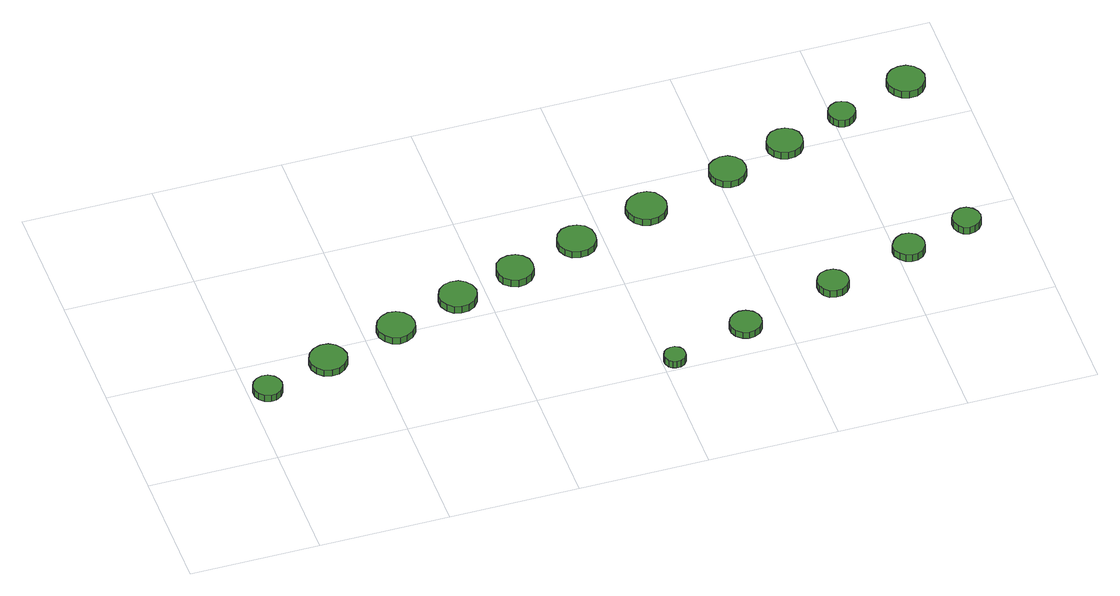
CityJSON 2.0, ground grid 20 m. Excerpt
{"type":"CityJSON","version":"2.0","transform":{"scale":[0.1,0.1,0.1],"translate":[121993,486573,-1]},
"CityObjects":{
"tree1":{"type":"SolitaryVegetationObject","attributes":{"function":"something"},"geometry":[{"type":"MultiSurface","lod":"1","boundaries":[[[0,1,2,3,4,5,6,7,8,9,10,11,12,13,14]],[[15,16,17,18,19,20,21,22,23,24,25,26,27,28,29]],[[0,29,28,1]],[[1,28,27,2]],[[2,27,26,3]],[[3,26,25,4]],[[4,25,24,5]],[[5,24,23,6]],[[6,23,22,7]],[[7,22,21,8]],[[8,21,20,9]],[[9,20,19,10]],[[10,19,18,11]],[[11,18,17,12]],[[12,17,16,13]],[[13,16,15,14]],[[14,15,29,0]]]}]},
"tree2":{"type":"SolitaryVegetationObject","attributes":{"function":"something"},"geometry":[{"type":"MultiSurface","lod":"1","boundaries":[[[30,31,32,33,34,35,36,37,38,39,40,41,42,43,44]],[[45,46,47,48,49,50,51,52,53,54,55,56,57,58,59]],[[30,59,58,31]],[[31,58,57,32]],[[32,57,56,33]],[[33,56,55,34]],[[34,55,54,35]],[[35,54,53,36]],[[36,53,52,37]],[[37,52,51,38]],[[38,51,50,39]],[[39,50,49,40]],[[40,49,48,41]],[[41,48,47,42]],[[42,47,46,43]],[[43,46,45,44]],[[44,45,59,30]]]}]},
"tree3":{"type":"SolitaryVegetationObject","attributes":{"function":"something"},"geometry":[{"type":"MultiSurface","lod":"1","boundaries":[[[60,61,62,63,64,65,66,67,68,69,70,71,72,73,74]],[[75,76,77,78,79,80,81,82,83,84,85,86,87,88,89]],[[60,89,88,61]],[[61,88,87,62]],[[62,87,86,63]],[[63,86,85,64]],[[64,85,84,65]],[[65,84,83,66]],[[66,83,82,67]],[[67,82,81,68]],[[68,81,80,69]],[[69,80,79,70]],[[70,79,78,71]],[[71,78,77,72]],[[72,77,76,73]],[[73,76,75,74]],[[74,75,89,60]]]}]},
"tree4":{"type":"SolitaryVegetationObject","attributes":{"function":"something"},"geometry":[{"type":"MultiSurface","lod":"1","boundaries":[[[90,91,92,93,94,95,96,97,98,99,100,101,102,103,104]],[[105,106,107,108,109,110,111,112,113,114,115,116,117,118,119]],[[90,119,118,91]],[[91,118,117,92]],[[92,117,116,93]],[[93,116,115,94]],[[94,115,114,95]],[[95,114,113,96]],[[96,113,112,97]],[[97,112,111,98]],[[98,111,110,99]],[[99,110,109,100]],[[100,109,108,101]],[[101,108,107,102]],[[102,107,106,103]],[[103,106,105,104]],[[104,105,119,90]]]}]},
"tree5":{"type":"SolitaryVegetationObject","attributes":{"function":"something"},"geometry":[{"type":"MultiSurface","lod":"1","boundaries":[[[120,121,122,123,124,125,126,127,128,129,130,131,132,133,134]],[[135,136,137,138,139,140,141,142,143,144,145,146,147,148,149]],[[120,149,148,121]],[[121,148,147,122]],[[122,147,146,123]],[[123,146,145,124]],[[124,145,144,125]],[[125,144,143,126]],[[126,143,142,127]],[[127,142,141,128]],[[128,141,140,129]],[[129,140,139,130]],[[130,139,138,131]],[[131,138,137,132]],[[132,137,136,133]],[[133,136,135,134]],[[134,135,149,120]]]}]},
"tree6":{"type":"SolitaryVegetationObject","attributes":{"function":"something"},"geometry":[{"type":"MultiSurface","lod":"1","boundaries":[[[150,151,152,153,154,155,156,157,158,159,160,161,162,163,164]],[[165,166,167,168,169,170,171,172,173,174,175,176,177,178,179]],[[150,179,178,151]],[[151,178,177,152]],[[152,177,176,153]],[[153,176,175,154]],[[154,175,174,155]],[[155,174,173,156]],[[156,173,172,157]],[[157,172,171,158]],[[158,171,170,159]],[[159,170,169,160]],[[160,169,168,161]],[[161,168,167,162]],[[162,167,166,163]],[[163,166,165,164]],[[164,165,179,150]]]}]},
"tree7":{"type":"SolitaryVegetationObject","attributes":{"function":"something"},"geometry":[{"type":"MultiSurface","lod":"1","boundaries":[[[180,181,182,183,184,185,186,187,188,189,190,191,192,193,194]],[[195,196,197,198,199,200,201,202,203,204,205,206,207,208,209]],[[180,209,208,181]],[[181,208,207,182]],[[182,207,206,183]],[[183,206,205,184]],[[184,205,204,185]],[[185,204,203,186]],[[186,203,202,187]],[[187,202,201,188]],[[188,201,200,189]],[[189,200,199,190]],[[190,199,198,191]],[[191,198,197,192]],[[192,197,196,193]],[[193,196,195,194]],[[194,195,209,180]]]}]},
"tree8":{"type":"SolitaryVegetationObject","attributes":{"function":"something"},"geometry":[{"type":"MultiSurface","lod":"1","boundaries":[[[210,211,212,213,214,215,216,217,218,219,220,221,222,223,224]],[[225,226,227,228,229,230,231,232,233,234,235,236,237,238,239]],[[210,239,238,211]],[[211,238,237,212]],[[212,237,236,213]],[[213,236,235,214]],[[214,235,234,215]],[[215,234,233,216]],[[216,233,232,217]],[[217,232,231,218]],[[218,231,230,219]],[[219,230,229,220]],[[220,229,228,221]],[[221,228,227,222]],[[222,227,226,223]],[[223,226,225,224]],[[224,225,239,210]]]}]},
"tree9":{"type":"SolitaryVegetationObject","attributes":{"function":"something"},"geometry":[{"type":"MultiSurface","lod":"1","boundaries":[[[240,241,242,243,244,245,246,247,248,249,250,251,252,253,254]],[[255,256,257,258,259,260,261,262,263,264,265,266,267,268,269]],[[240,269,268,241]],[[241,268,267,242]],[[242,267,266,243]],[[243,266,265,244]],[[244,265,264,245]],[[245,264,263,246]],[[246,263,262,247]],[[247,262,261,248]],[[248,261,260,249]],[[249,260,259,250]],[[250,259,258,251]],[[251,258,257,252]],[[252,257,256,253]],[[253,256,255,254]],[[254,255,269,240]]]}]},
"tree10":{"type":"SolitaryVegetationObject","attributes":{"function":"something"},"geometry":[{"type":"MultiSurface","lod":"1","boundaries":[[[270,271,272,273,274,275,276,277,278,279,280,281,282,283,284]],[[285,286,287,288,289,290,291,292,293,294,295,296,297,298,299]],[[270,299,298,271]],[[271,298,297,272]],[[272,297,296,273]],[[273,296,295,274]],[[274,295,294,275]],[[275,294,293,276]],[[276,293,292,277]],[[277,292,291,278]],[[278,291,290,279]],[[279,290,289,280]],[[280,289,288,281]],[[281,288,287,282]],[[282,287,286,283]],[[283,286,285,284]],[[284,285,299,270]]]}]},
"tree11":{"type":"SolitaryVegetationObject","attributes":{"function":"something"},"geometry":[{"type":"MultiSurface","lod":"1","boundaries":[[[300,301,302,303,304,305,306,307,308,309,310,311,312,313,314]],[[315,316,317,318,319,320,321,322,323,324,325,326,327,328,329]],[[300,329,328,301]],[[301,328,327,302]],[[302,327,326,303]],[[303,326,325,304]],[[304,325,324,305]],[[305,324,323,306]],[[306,323,322,307]],[[307,322,321,308]],[[308,321,320,309]],[[309,320,319,310]],[[310,319,318,311]],[[311,318,317,312]],[[312,317,316,313]],[[313,316,315,314]],[[314,315,329,300]]]}]},
"tree12":{"type":"SolitaryVegetationObject","attributes":{"function":"something"},"geometry":[{"type":"MultiSurface","lod":"1","boundaries":[[[330,331,332,333,334,335,336,337,338,339,340,341,342,343,344]],[[345,346,347,348,349,350,351,352,353,354,355,356,357,358,359]],[[330,359,358,331]],[[331,358,357,332]],[[332,357,356,333]],[[333,356,355,334]],[[334,355,354,335]],[[335,354,353,336]],[[336,353,352,337]],[[337,352,351,338]],[[338,351,350,339]],[[339,350,349,340]],[[340,349,348,341]],[[341,348,347,342]],[[342,347,346,343]],[[343,346,345,344]],[[344,345,359,330]]]}]},
"tree13":{"type":"SolitaryVegetationObject","attributes":{"function":"something"},"geometry":[{"type":"MultiSurface","lod":"1","boundaries":[[[360,361,362,363,364,365,366,367,368,369,370,371,372,373,374]],[[375,376,377,378,379,380,381,382,383,384,385,386,387,388,389]],[[360,389,388,361]],[[361,388,387,362]],[[362,387,386,363]],[[363,386,385,364]],[[364,385,384,365]],[[365,384,383,366]],[[366,383,382,367]],[[367,382,381,368]],[[368,381,380,369]],[[369,380,379,370]],[[370,379,378,371]],[[371,378,377,372]],[[372,377,376,373]],[[373,376,375,374]],[[374,375,389,360]]]}]},
"tree14":{"type":"SolitaryVegetationObject","attributes":{"function":"something"},"geometry":[{"type":"MultiSurface","lod":"1","boundaries":[[[390,391,392,393,394,395,396,397,398,399,400,401,402,403,404]],[[405,406,407,408,409,410,411,412,413,414,415,416,417,418,419]],[[390,419,418,391]],[[391,418,417,392]],[[392,417,416,393]],[[393,416,415,394]],[[394,415,414,395]],[[395,414,413,396]],[[396,413,412,397]],[[397,412,411,398]],[[398,411,410,399]],[[399,410,409,400]],[[400,409,408,401]],[[401,408,407,402]],[[402,407,406,403]],[[403,406,405,404]],[[404,405,419,390]]]}]},
"tree15":{"type":"SolitaryVegetationObject","attributes":{"function":"something"},"geometry":[{"type":"MultiSurface","lod":"1","boundaries":[[[420,421,422,423,424,425,426,427,428,429,430,431,432,433,434]],[[435,436,437,438,439,440,441,442,443,444,445,446,447,448,449]],[[420,449,448,421]],[[421,448,447,422]],[[422,447,446,423]],[[423,446,445,424]],[[424,445,444,425]],[[425,444,443,426]],[[426,443,442,427]],[[427,442,441,428]],[[428,441,440,429]],[[429,440,439,430]],[[430,439,438,431]],[[431,438,437,432]],[[432,437,436,433]],[[433,436,435,434]],[[434,435,449,420]]]}]},
"tree16":{"type":"SolitaryVegetationObject","attributes":{"function":"something"},"geometry":[{"type":"MultiSurface","lod":"1","boundaries":[[[450,451,452,453,454,455,456,457,458,459,460,461,462,463,464]],[[465,466,467,468,469,470,471,472,473,474,475,476,477,478,479]],[[450,479,478,451]],[[451,478,477,452]],[[452,477,476,453]],[[453,476,475,454]],[[454,475,474,455]],[[455,474,473,456]],[[456,473,472,457]],[[457,472,471,458]],[[458,471,470,459]],[[459,470,469,460]],[[460,469,468,461]],[[461,468,467,462]],[[462,467,466,463]],[[463,466,465,464]],[[464,465,479,450]]]}]}
},
"vertices":[
[52,141,17],[50,150,17],[45,157,17],[37,162,17],[28,163,17],[19,160,17],[12,154,17],[8,145,17],[8,136,17],[12,128,17],[19,121,17],[28,118,17],[37,119,17],[45,124,17],[50,132,17],[50,132,5],[45,124,5],[37,119,5],[28,118,5],[19,121,5],[12,128,5],[8,136,5],[8,145,5],[12,154,5],[19,160,5],[28,163,5],[37,162,5],[45,157,5],[50,150,5],[52,141,5],
[162,171,17],[159,183,17],[152,193,17],[142,199,17],[130,200,17],[119,196,17],[110,188,17],[105,177,17],[105,165,17],[110,154,17],[119,146,17],[130,143,17],[142,144,17],[152,150,17],[159,159,17],[159,159,5],[152,150,5],[142,144,5],[130,143,5],[119,146,5],[110,154,5],[105,165,5],[105,177,5],[110,188,5],[119,196,5],[130,200,5],[142,199,5],[152,193,5],[159,183,5],[162,171,5],
[278,207,17],[276,219,17],[268,229,17],[258,235,17],[246,236,17],[235,232,17],[226,224,17],[221,213,17],[221,201,17],[226,190,17],[235,182,17],[246,178,17],[258,180,17],[268,186,17],[276,195,17],[276,195,5],[268,186,5],[258,180,5],[246,178,5],[235,182,5],[226,190,5],[221,201,5],[221,213,5],[226,224,5],[235,232,5],[246,236,5],[258,235,5],[268,229,5],[276,219,5],[278,207,5],
[385,242,18],[382,254,18],[375,263,18],[365,269,18],[353,270,18],[342,267,18],[333,259,18],[328,248,18],[328,236,18],[333,225,18],[342,217,18],[353,214,18],[365,215,18],[375,221,18],[382,231,18],[382,231,5],[375,221,5],[365,215,5],[353,214,5],[342,217,5],[333,225,5],[328,236,5],[328,248,5],[333,259,5],[342,267,5],[353,270,5],[365,269,5],[375,263,5],[382,254,5],[385,242,5],
[481,270,18],[479,282,18],[472,291,18],[462,297,18],[450,298,18],[439,295,18],[430,287,18],[426,276,18],[426,264,18],[430,254,18],[439,246,18],[450,242,18],[462,244,18],[472,249,18],[479,259,18],[479,259,5],[472,249,5],[462,244,5],[450,242,5],[439,246,5],[430,254,5],[426,264,5],[426,276,5],[430,287,5],[439,295,5],[450,298,5],[462,297,5],[472,291,5],[479,282,5],[481,270,5],
[635,20,18],[634,27,18],[630,32,18],[624,36,18],[617,36,18],[611,34,18],[606,30,18],[603,23,18],[603,17,18],[606,10,18],[611,6,18],[617,4,18],[624,4,18],[630,8,18],[634,13,18],[634,13,5],[630,8,5],[624,4,5],[617,4,5],[611,6,5],[606,10,5],[603,17,5],[603,23,5],[606,30,5],[611,34,5],[617,36,5],[624,36,5],[630,32,5],[634,27,5],[635,20,5],
[588,303,17],[586,315,17],[579,325,17],[568,331,17],[556,332,17],[544,329,17],[535,320,17],[530,309,17],[530,297,17],[535,286,17],[544,277,17],[556,274,17],[568,275,17],[579,281,17],[586,291,17],[586,291,5],[579,281,5],[568,275,5],[556,274,5],[544,277,5],[535,286,5],[530,297,5],[530,309,5],[535,320,5],[544,329,5],[556,332,5],[568,331,5],[579,325,5],[586,315,5],[588,303,5],
[764,55,18],[762,65,18],[756,73,18],[747,78,18],[737,79,18],[728,76,18],[720,69,18],[716,60,18],[716,50,18],[720,41,18],[728,34,18],[737,31,18],[747,32,18],[756,37,18],[762,45,18],[762,45,6],[756,37,6],[747,32,6],[737,31,6],[728,34,6],[720,41,6],[716,50,6],[716,60,6],[720,69,6],[728,76,6],[737,79,6],[747,78,6],[756,73,6],[762,65,6],[764,55,6],
[709,339,17],[706,351,17],[699,362,17],[688,368,17],[675,369,17],[663,365,17],[654,357,17],[648,345,17],[648,333,17],[654,321,17],[663,312,17],[675,309,17],[688,310,17],[699,316,17],[706,326,17],[706,326,5],[699,316,5],[688,310,5],[675,309,5],[663,312,5],[654,321,5],[648,333,5],[648,345,5],[654,357,5],[663,365,5],[675,369,5],[688,368,5],[699,362,5],[706,351,5],[709,339,5],
[913,101,18],[911,110,18],[905,118,18],[897,123,18],[887,124,18],[877,121,18],[870,115,18],[866,106,18],[866,96,18],[870,86,18],[877,80,18],[887,77,18],[897,78,18],[905,83,18],[911,91,18],[911,91,5],[905,83,5],[897,78,5],[887,77,5],[877,80,5],[870,86,5],[866,96,5],[866,106,5],[870,115,5],[877,121,5],[887,124,5],[897,123,5],[905,118,5],[911,110,5],[913,101,5],
[844,378,17],[842,390,17],[835,399,17],[825,405,17],[813,406,17],[802,402,17],[793,395,17],[789,384,17],[789,372,17],[793,362,17],[802,354,17],[813,350,17],[825,351,17],[835,357,17],[842,367,17],[842,367,5],[835,357,5],[825,351,5],[813,350,5],[802,354,5],[793,362,5],[789,372,5],[789,384,5],[793,395,5],[802,402,5],[813,406,5],[825,405,5],[835,399,5],[842,390,5],[844,378,5],
[941,407,20],[939,419,20],[932,428,20],[922,433,20],[911,434,20],[900,431,20],[892,423,20],[887,413,20],[887,402,20],[892,392,20],[900,384,20],[911,381,20],[922,382,20],[932,387,20],[939,396,20],[939,396,7],[932,387,7],[922,382,7],[911,381,7],[900,384,7],[892,392,7],[887,402,7],[887,413,7],[892,423,7],[900,431,7],[911,434,7],[922,433,7],[932,428,7],[939,419,7],[941,407,7],
[1043,140,18],[1041,149,18],[1035,158,18],[1026,163,18],[1016,164,18],[1007,160,18],[1000,154,18],[995,145,18],[995,135,18],[1000,126,18],[1007,119,18],[1016,116,18],[1026,117,18],[1035,122,18],[1041,130,18],[1041,130,5],[1035,122,5],[1026,117,5],[1016,116,5],[1007,119,5],[1000,126,5],[995,135,5],[995,145,5],[1000,154,5],[1007,160,5],[1016,164,5],[1026,163,5],[1035,158,5],[1041,149,5],[1043,140,5],
[1033,439,23],[1031,448,23],[1026,455,23],[1018,459,23],[1010,460,23],[1002,457,23],[995,451,23],[992,443,23],[992,435,23],[995,427,23],[1002,421,23],[1010,418,23],[1018,419,23],[1026,424,23],[1031,431,23],[1031,431,10],[1026,424,10],[1018,419,10],[1010,418,10],[1002,421,10],[995,427,10],[992,435,10],[992,443,10],[995,451,10],[1002,457,10],[1010,460,10],[1018,459,10],[1026,455,10],[1031,448,10],[1033,439,10],
[1139,169,18],[1137,178,18],[1132,185,18],[1124,190,18],[1115,191,18],[1106,188,18],[1100,182,18],[1096,174,18],[1096,165,18],[1100,156,18],[1106,150,18],[1115,147,18],[1124,148,18],[1132,153,18],[1137,160,18],[1137,160,5],[1132,153,5],[1124,148,5],[1115,147,5],[1106,150,5],[1100,156,5],[1096,165,5],[1096,174,5],[1100,182,5],[1106,188,5],[1115,191,5],[1124,190,5],[1132,185,5],[1137,178,5],[1139,169,5],
[1151,473,27],[1148,485,27],[1141,494,27],[1131,500,27],[1119,501,27],[1108,498,27],[1099,490,27],[1094,479,27],[1094,467,27],[1099,456,27],[1108,448,27],[1119,444,27],[1131,445,27],[1141,451,27],[1148,461,27],[1148,461,14],[1141,451,14],[1131,445,14],[1119,444,14],[1108,448,14],[1099,456,14],[1094,467,14],[1094,479,14],[1099,490,14],[1108,498,14],[1119,501,14],[1131,500,14],[1141,494,14],[1148,485,14],[1151,473,14]
]}
